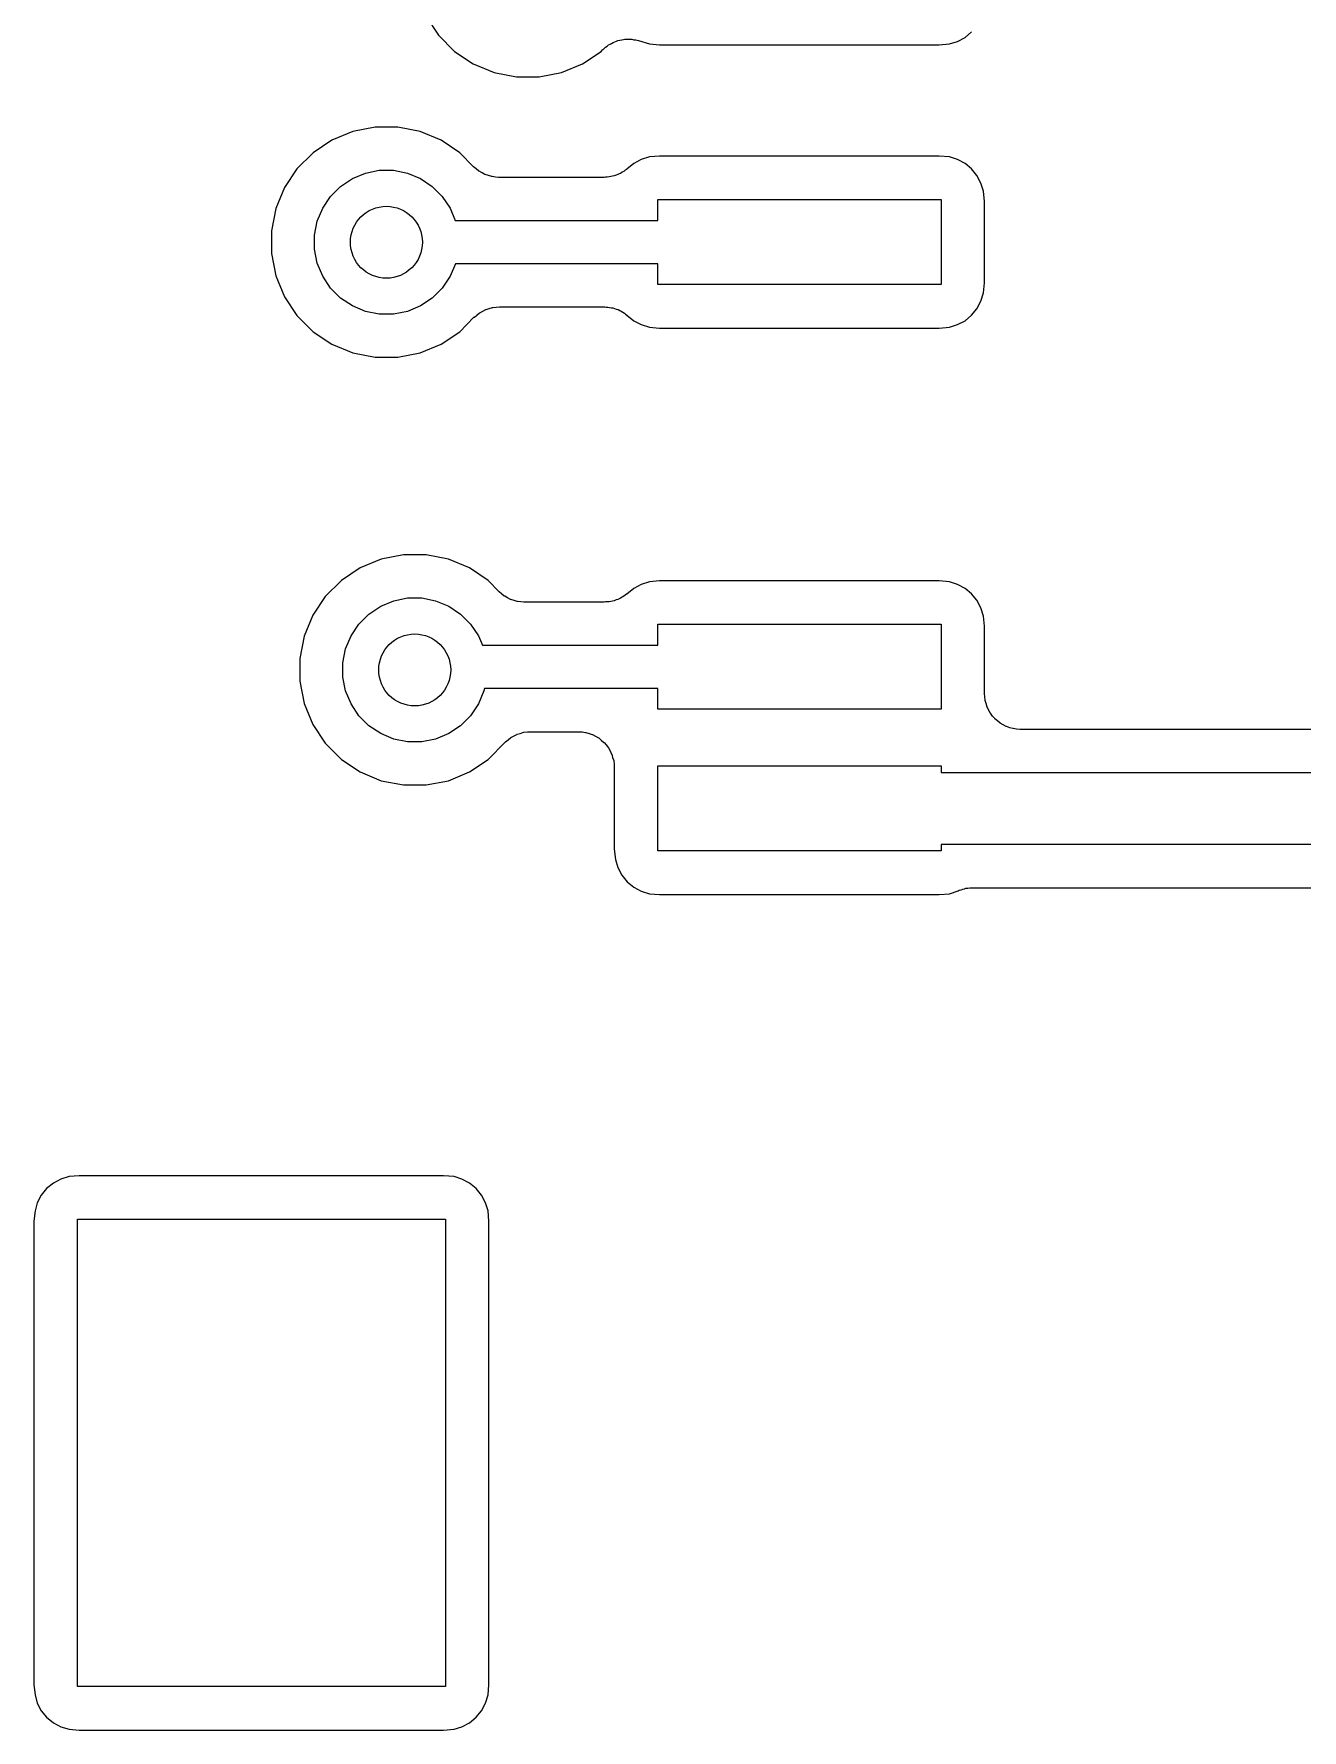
# Model space of a CAD drawing. Extents: x 98.9 to 141.5, y -118.8 to -76.2.
# Drawn here: x 121.04 to 125.52, y -105.99 to -100 of the extents above; entities that cross this region are included whole.
import ezdxf

# ---------------------------------------------------------------- set-up
doc = ezdxf.new("R2010")
doc.units = 0
doc.layers.add('BLACK', color=7, linetype='CONTINUOUS')

msp = doc.modelspace()

# ---------------------------------------------------------------- linework, layer by layer
at = {"layer": 'BLACK', "linetype": 'CONTINUOUS'}
for p, q in [((122.425, -99.9425), (122.469, -100.009)), ((124.329, -100.017), (124.352, -99.9977)), ((122.469, -100.009), (122.526, -100.066)), ((122.526, -100.066), (122.592, -100.11)), ((122.978, -100.11), (123.044, -100.066)), ((123.044, -100.066), (123.05, -100.06)), ((123.05, -100.06), (123.051, -100.059)), ((123.051, -100.059), (123.055, -100.055)), ((123.055, -100.055), (123.059, -100.051)), ((123.059, -100.051), (123.065, -100.048)), ((123.065, -100.048), (123.07, -100.043)), ((123.07, -100.043), (123.075, -100.041)), ((123.075, -100.041), (123.08, -100.038)), ((123.08, -100.038), (123.086, -100.035)), ((123.086, -100.035), (123.092, -100.032)), ((123.092, -100.032), (123.098, -100.03)), ((123.098, -100.03), (123.103, -100.028)), ((123.103, -100.028), (123.11, -100.027)), ((123.11, -100.027), (123.116, -100.025)), ((123.116, -100.025), (123.122, -100.024)), ((123.122, -100.024), (123.127, -100.023)), ((123.127, -100.023), (123.134, -100.023)), ((123.134, -100.023), (123.141, -100.023)), ((123.141, -100.023), (123.146, -100.023)), ((123.146, -100.023), (123.152, -100.023)), ((123.152, -100.023), (123.159, -100.025)), ((123.159, -100.025), (123.166, -100.025)), ((123.166, -100.025), (123.171, -100.027)), ((123.171, -100.027), (123.176, -100.028)), ((123.176, -100.028), (123.214, -100.04)), ((123.214, -100.04), (123.25, -100.043)), ((123.25, -100.043), (124.237, -100.043)), ((124.237, -100.043), (124.274, -100.04)), ((124.274, -100.04), (124.302, -100.031)), ((124.302, -100.031), (124.329, -100.017)), ((122.592, -100.11), (122.666, -100.141)), ((122.904, -100.141), (122.978, -100.11)), ((122.666, -100.141), (122.745, -100.156)), ((122.745, -100.156), (122.825, -100.156)), ((122.825, -100.156), (122.904, -100.141)), ((122.166, -100.349), (122.092, -100.38)), ((122.245, -100.334), (122.166, -100.349)), ((122.325, -100.334), (122.245, -100.334)), ((122.404, -100.349), (122.325, -100.334)), ((122.478, -100.38), (122.404, -100.349)), ((122.026, -100.424), (121.969, -100.481)), ((122.092, -100.38), (122.026, -100.424)), ((122.544, -100.424), (122.478, -100.38)), ((122.593, -100.474), (122.544, -100.424)), ((121.969, -100.481), (121.925, -100.547)), ((122.211, -100.496), (122.26, -100.486)), ((122.26, -100.486), (122.31, -100.486)), ((122.31, -100.486), (122.359, -100.496)), ((122.602, -100.481), (122.593, -100.474)), ((122.611, -100.489), (122.602, -100.481)), ((123.128, -100.486), (123.124, -100.49)), ((123.133, -100.483), (123.128, -100.486)), ((123.134, -100.482), (123.133, -100.483)), ((123.159, -100.462), (123.134, -100.482)), ((123.185, -100.448), (123.159, -100.462)), ((123.214, -100.439), (123.185, -100.448)), ((123.25, -100.436), (123.214, -100.439)), ((124.237, -100.436), (123.25, -100.436)), ((124.274, -100.439), (124.237, -100.436)), ((124.302, -100.448), (124.274, -100.439)), ((124.329, -100.462), (124.302, -100.448)), ((124.352, -100.481), (124.329, -100.462)), ((124.371, -100.504), (124.352, -100.481)), ((122.088, -100.578), (122.123, -100.543)), ((122.123, -100.543), (122.165, -100.515)), ((122.165, -100.515), (122.211, -100.496)), ((122.359, -100.496), (122.405, -100.515)), ((122.405, -100.515), (122.447, -100.543)), ((122.447, -100.543), (122.482, -100.578)), ((122.612, -100.489), (122.611, -100.489)), ((122.613, -100.489), (122.612, -100.489)), ((122.623, -100.495), (122.613, -100.489)), ((122.633, -100.501), (122.623, -100.495)), ((122.634, -100.501), (122.633, -100.501)), ((122.646, -100.504), (122.634, -100.501)), ((122.634, -100.501), (122.634, -100.501)), ((122.657, -100.508), (122.646, -100.504)), ((122.658, -100.508), (122.657, -100.508)), ((122.657, -100.508), (122.657, -100.508)), ((122.67, -100.51), (122.658, -100.508)), ((122.681, -100.511), (122.67, -100.51)), ((122.683, -100.511), (122.681, -100.511)), ((123.054, -100.511), (122.683, -100.511)), ((122.683, -100.511), (122.683, -100.511)), ((122.683, -100.511), (122.683, -100.511)), ((122.683, -100.511), (122.683, -100.511)), ((123.059, -100.51), (123.054, -100.511)), ((123.065, -100.51), (123.059, -100.51)), ((123.072, -100.509), (123.065, -100.51)), ((123.078, -100.508), (123.072, -100.509)), ((123.084, -100.507), (123.078, -100.508)), ((123.089, -100.506), (123.084, -100.507)), ((123.096, -100.503), (123.089, -100.506)), ((123.102, -100.501), (123.096, -100.503)), ((123.107, -100.499), (123.102, -100.501)), ((123.112, -100.497), (123.107, -100.499)), ((123.118, -100.493), (123.112, -100.497)), ((123.124, -100.49), (123.118, -100.493)), ((124.385, -100.531), (124.371, -100.504)), ((124.394, -100.56), (124.385, -100.531)), ((121.925, -100.547), (121.894, -100.621)), ((122.06, -100.62), (122.088, -100.578)), ((122.482, -100.578), (122.51, -100.62)), ((123.244, -100.663), (123.244, -100.589)), ((123.244, -100.589), (124.244, -100.589)), ((124.244, -100.589), (124.244, -100.889)), ((124.397, -100.596), (124.394, -100.56)), ((124.397, -100.883), (124.397, -100.596)), ((121.894, -100.621), (121.879, -100.7)), ((122.031, -100.715), (122.041, -100.666)), ((122.041, -100.666), (122.06, -100.62)), ((122.51, -100.62), (122.528, -100.663)), ((122.528, -100.663), (123.244, -100.663)), ((121.879, -100.7), (121.879, -100.78)), ((122.031, -100.765), (122.031, -100.715)), ((121.879, -100.78), (121.894, -100.859)), ((122.041, -100.814), (122.031, -100.765)), ((122.06, -100.86), (122.041, -100.814)), ((122.529, -100.816), (122.51, -100.86)), ((123.244, -100.816), (122.529, -100.816)), ((123.244, -100.889), (123.244, -100.816)), ((121.894, -100.859), (121.925, -100.933)), ((122.088, -100.902), (122.06, -100.86)), ((122.123, -100.937), (122.088, -100.902)), ((122.482, -100.902), (122.447, -100.937)), ((122.51, -100.86), (122.482, -100.902)), ((124.244, -100.889), (123.244, -100.889)), ((124.394, -100.919), (124.397, -100.883)), ((121.925, -100.933), (121.969, -100.999)), ((122.165, -100.965), (122.123, -100.937)), ((122.211, -100.984), (122.165, -100.965)), ((122.405, -100.965), (122.359, -100.984)), ((122.447, -100.937), (122.405, -100.965)), ((124.371, -100.975), (124.385, -100.948)), ((124.385, -100.948), (124.394, -100.919)), ((121.969, -100.999), (122.026, -101.056)), ((122.26, -100.994), (122.211, -100.984)), ((122.31, -100.994), (122.26, -100.994)), ((122.359, -100.984), (122.31, -100.994)), ((122.544, -101.056), (122.594, -101.005)), ((122.594, -101.005), (122.595, -101.005)), ((122.595, -101.005), (122.596, -101.004)), ((122.595, -101.005), (122.595, -101.005)), ((122.595, -101.005), (122.595, -101.005)), ((122.596, -101.004), (122.605, -100.997)), ((122.605, -100.997), (122.614, -100.989)), ((122.614, -100.989), (122.615, -100.989)), ((122.615, -100.989), (122.626, -100.983)), ((122.615, -100.989), (122.615, -100.989)), ((122.626, -100.983), (122.636, -100.978)), ((122.636, -100.978), (122.637, -100.977)), ((122.637, -100.977), (122.648, -100.974)), ((122.637, -100.977), (122.637, -100.977)), ((122.648, -100.974), (122.66, -100.97)), ((122.66, -100.97), (122.66, -100.97)), ((122.66, -100.97), (122.661, -100.97)), ((122.661, -100.97), (122.673, -100.969)), ((122.673, -100.969), (122.684, -100.968)), ((122.684, -100.968), (123.054, -100.968)), ((123.054, -100.968), (123.056, -100.968)), ((123.056, -100.968), (123.061, -100.969)), ((123.061, -100.969), (123.067, -100.969)), ((123.067, -100.969), (123.073, -100.97)), ((123.073, -100.97), (123.08, -100.971)), ((123.08, -100.971), (123.085, -100.972)), ((123.085, -100.972), (123.091, -100.974)), ((123.091, -100.974), (123.097, -100.976)), ((123.097, -100.976), (123.104, -100.978)), ((123.104, -100.978), (123.109, -100.981)), ((123.109, -100.981), (123.114, -100.983)), ((123.114, -100.983), (123.12, -100.987)), ((123.12, -100.987), (123.126, -100.99)), ((123.126, -100.99), (123.13, -100.994)), ((123.13, -100.994), (123.134, -100.997)), ((123.134, -100.997), (123.159, -101.017)), ((123.159, -101.017), (123.185, -101.031)), ((124.302, -101.031), (124.329, -101.017)), ((124.329, -101.017), (124.352, -100.998)), ((124.352, -100.998), (124.371, -100.975)), ((122.026, -101.056), (122.092, -101.1)), ((122.478, -101.1), (122.544, -101.056)), ((123.185, -101.031), (123.214, -101.04)), ((123.214, -101.04), (123.25, -101.043)), ((123.25, -101.043), (124.237, -101.043)), ((124.237, -101.043), (124.274, -101.04)), ((124.274, -101.04), (124.302, -101.031)), ((122.092, -101.1), (122.166, -101.131)), ((122.166, -101.131), (122.245, -101.146)), ((122.325, -101.146), (122.404, -101.131)), ((122.404, -101.131), (122.478, -101.1)), ((122.245, -101.146), (122.325, -101.146)), ((122.266, -101.859), (122.192, -101.89)), ((122.345, -101.844), (122.266, -101.859)), ((122.425, -101.844), (122.345, -101.844)), ((122.504, -101.859), (122.425, -101.844)), ((122.578, -101.89), (122.504, -101.859)), ((122.192, -101.89), (122.126, -101.934)), ((122.644, -101.934), (122.578, -101.89)), ((122.126, -101.934), (122.069, -101.991)), ((122.683, -101.974), (122.644, -101.934)), ((122.692, -101.981), (122.683, -101.974)), ((122.701, -101.989), (122.692, -101.981)), ((123.133, -101.983), (123.128, -101.986)), ((123.134, -101.982), (123.133, -101.983)), ((123.159, -101.962), (123.134, -101.982)), ((123.185, -101.948), (123.159, -101.962)), ((123.214, -101.939), (123.185, -101.948)), ((123.25, -101.936), (123.214, -101.939)), ((124.237, -101.936), (123.25, -101.936)), ((124.274, -101.939), (124.237, -101.936)), ((124.302, -101.948), (124.274, -101.939)), ((124.329, -101.962), (124.302, -101.948)), ((124.352, -101.981), (124.329, -101.962)), ((124.371, -102.004), (124.352, -101.981)), ((122.069, -101.991), (122.025, -102.057)), ((122.223, -102.053), (122.265, -102.025)), ((122.265, -102.025), (122.311, -102.006)), ((122.311, -102.006), (122.36, -101.996)), ((122.36, -101.996), (122.41, -101.996)), ((122.41, -101.996), (122.459, -102.006)), ((122.459, -102.006), (122.505, -102.025)), ((122.505, -102.025), (122.547, -102.053)), ((122.702, -101.989), (122.701, -101.989)), ((122.703, -101.989), (122.702, -101.989)), ((122.713, -101.995), (122.703, -101.989)), ((122.723, -102.001), (122.713, -101.995)), ((122.724, -102.001), (122.723, -102.001)), ((122.736, -102.005), (122.724, -102.001)), ((122.724, -102.001), (122.724, -102.001)), ((122.747, -102.008), (122.736, -102.005)), ((122.748, -102.008), (122.747, -102.008)), ((122.747, -102.008), (122.747, -102.008)), ((122.76, -102.01), (122.748, -102.008)), ((122.771, -102.011), (122.76, -102.01)), ((122.773, -102.011), (122.771, -102.011)), ((123.054, -102.011), (122.773, -102.011)), ((122.773, -102.011), (122.773, -102.011)), ((122.773, -102.011), (122.773, -102.011)), ((122.773, -102.011), (122.773, -102.011)), ((123.059, -102.01), (123.054, -102.011)), ((123.065, -102.01), (123.059, -102.01)), ((123.072, -102.009), (123.065, -102.01)), ((123.078, -102.008), (123.072, -102.009)), ((123.084, -102.007), (123.078, -102.008)), ((123.089, -102.006), (123.084, -102.007)), ((123.096, -102.003), (123.089, -102.006)), ((123.102, -102.001), (123.096, -102.003)), ((123.107, -101.999), (123.102, -102.001)), ((123.112, -101.997), (123.107, -101.999)), ((123.118, -101.993), (123.112, -101.997)), ((123.124, -101.99), (123.118, -101.993)), ((123.128, -101.986), (123.124, -101.99)), ((124.385, -102.031), (124.371, -102.004)), ((124.394, -102.06), (124.385, -102.031)), ((122.025, -102.057), (121.994, -102.131)), ((122.16, -102.13), (122.188, -102.088)), ((122.188, -102.088), (122.223, -102.053)), ((122.547, -102.053), (122.582, -102.088)), ((122.582, -102.088), (122.61, -102.13)), ((123.244, -102.163), (123.244, -102.089)), ((123.244, -102.089), (124.244, -102.089)), ((124.244, -102.089), (124.244, -102.389)), ((124.397, -102.096), (124.394, -102.06)), ((124.397, -102.333), (124.397, -102.096)), ((121.994, -102.131), (121.979, -102.21)), ((122.141, -102.176), (122.16, -102.13)), ((122.61, -102.13), (122.624, -102.163)), ((122.624, -102.163), (123.244, -102.163)), ((121.979, -102.21), (121.979, -102.29)), ((122.131, -102.225), (122.141, -102.176)), ((122.131, -102.275), (122.131, -102.225)), ((122.141, -102.324), (122.131, -102.275)), ((121.979, -102.29), (121.994, -102.369)), ((122.16, -102.37), (122.141, -102.324)), ((122.629, -102.324), (122.61, -102.37)), ((122.631, -102.316), (122.629, -102.324)), ((123.244, -102.316), (122.631, -102.316)), ((123.244, -102.389), (123.244, -102.316)), ((124.399, -102.345), (124.397, -102.333)), ((121.994, -102.369), (122.025, -102.443)), ((122.188, -102.412), (122.16, -102.37)), ((122.61, -102.37), (122.582, -102.412)), ((124.244, -102.389), (123.244, -102.389)), ((124.4, -102.357), (124.399, -102.345)), ((124.4, -102.358), (124.4, -102.357)), ((124.4, -102.357), (124.4, -102.357)), ((124.403, -102.369), (124.4, -102.358)), ((124.407, -102.381), (124.403, -102.369)), ((124.413, -102.392), (124.407, -102.381)), ((124.407, -102.381), (124.407, -102.381)), ((124.407, -102.381), (124.407, -102.381)), ((124.418, -102.403), (124.413, -102.392)), ((124.419, -102.403), (124.418, -102.403)), ((124.418, -102.403), (124.418, -102.403)), ((124.426, -102.413), (124.419, -102.403)), ((122.025, -102.443), (122.069, -102.509)), ((122.223, -102.447), (122.188, -102.412)), ((122.265, -102.475), (122.223, -102.447)), ((122.547, -102.447), (122.505, -102.475)), ((122.582, -102.412), (122.547, -102.447)), ((124.434, -102.422), (124.426, -102.413)), ((124.434, -102.423), (124.434, -102.422)), ((124.434, -102.422), (124.434, -102.422)), ((124.444, -102.43), (124.434, -102.423)), ((124.453, -102.438), (124.444, -102.43)), ((124.464, -102.444), (124.453, -102.438)), ((124.453, -102.438), (124.453, -102.438)), ((124.453, -102.438), (124.453, -102.438)), ((124.474, -102.45), (124.464, -102.444)), ((124.475, -102.45), (124.474, -102.45)), ((124.487, -102.454), (124.475, -102.45)), ((124.475, -102.45), (124.475, -102.45)), ((124.498, -102.457), (124.487, -102.454)), ((124.499, -102.457), (124.498, -102.457)), ((124.498, -102.457), (124.498, -102.457)), ((124.511, -102.459), (124.499, -102.457)), ((124.523, -102.46), (124.511, -102.459)), ((124.524, -102.46), (124.523, -102.46)), ((125.804, -102.46), (124.524, -102.46)), ((124.524, -102.46), (124.524, -102.46)), ((124.524, -102.46), (124.524, -102.46)), ((124.524, -102.46), (124.524, -102.46)), ((122.069, -102.509), (122.126, -102.566)), ((122.311, -102.494), (122.265, -102.475)), ((122.36, -102.504), (122.311, -102.494)), ((122.41, -102.504), (122.36, -102.504)), ((122.459, -102.494), (122.41, -102.504)), ((122.505, -102.475), (122.459, -102.494)), ((122.644, -102.566), (122.704, -102.505)), ((122.704, -102.505), (122.705, -102.505)), ((122.705, -102.505), (122.706, -102.504)), ((122.705, -102.505), (122.705, -102.505)), ((122.705, -102.505), (122.705, -102.505)), ((122.706, -102.504), (122.715, -102.497)), ((122.715, -102.497), (122.724, -102.489)), ((122.724, -102.489), (122.725, -102.489)), ((122.725, -102.489), (122.736, -102.483)), ((122.725, -102.489), (122.725, -102.489)), ((122.736, -102.483), (122.746, -102.478)), ((122.746, -102.478), (122.747, -102.477)), ((122.747, -102.477), (122.758, -102.474)), ((122.747, -102.477), (122.747, -102.477)), ((122.758, -102.474), (122.77, -102.47)), ((122.77, -102.47), (122.77, -102.47)), ((122.77, -102.47), (122.771, -102.47)), ((122.771, -102.47), (122.783, -102.469)), ((122.783, -102.469), (122.794, -102.468)), ((122.794, -102.468), (122.963, -102.468)), ((122.963, -102.468), (122.964, -102.468)), ((122.964, -102.468), (122.964, -102.468)), ((122.964, -102.468), (122.964, -102.468)), ((122.964, -102.468), (122.965, -102.468)), ((122.965, -102.468), (122.977, -102.469)), ((122.977, -102.469), (122.988, -102.471)), ((122.988, -102.471), (122.989, -102.471)), ((122.989, -102.471), (122.989, -102.471)), ((122.989, -102.471), (123.001, -102.474)), ((123.001, -102.474), (123.012, -102.478)), ((123.012, -102.478), (123.013, -102.478)), ((123.013, -102.478), (123.013, -102.478)), ((123.013, -102.478), (123.023, -102.484)), ((123.023, -102.484), (123.034, -102.49)), ((123.034, -102.49), (123.034, -102.49)), ((123.034, -102.49), (123.035, -102.49)), ((123.035, -102.49), (123.044, -102.498)), ((123.044, -102.498), (123.053, -102.506)), ((123.053, -102.506), (123.053, -102.506)), ((123.053, -102.506), (123.054, -102.506)), ((123.054, -102.506), (123.061, -102.515)), ((123.061, -102.515), (123.069, -102.525)), ((122.126, -102.566), (122.192, -102.61)), ((122.578, -102.61), (122.644, -102.566)), ((123.069, -102.525), (123.069, -102.525)), ((123.069, -102.525), (123.069, -102.525)), ((123.069, -102.525), (123.075, -102.536)), ((123.075, -102.536), (123.08, -102.547)), ((123.08, -102.547), (123.08, -102.547)), ((123.08, -102.547), (123.081, -102.547)), ((123.081, -102.547), (123.084, -102.559)), ((123.084, -102.559), (123.088, -102.57)), ((123.088, -102.57), (123.088, -102.571)), ((123.088, -102.571), (123.088, -102.571)), ((123.088, -102.571), (123.089, -102.583)), ((123.089, -102.583), (123.09, -102.595)), ((122.192, -102.61), (122.266, -102.641)), ((122.266, -102.641), (122.345, -102.656)), ((122.425, -102.656), (122.504, -102.641)), ((122.504, -102.641), (122.578, -102.61)), ((123.09, -102.595), (123.09, -102.883)), ((123.244, -102.889), (123.244, -102.589)), ((123.244, -102.589), (124.244, -102.589)), ((124.244, -102.589), (124.244, -102.612)), ((124.244, -102.612), (125.818, -102.612)), ((122.345, -102.656), (122.425, -102.656)), ((125.772, -102.866), (124.244, -102.866)), ((124.244, -102.866), (124.244, -102.889)), ((123.09, -102.883), (123.094, -102.919)), ((123.094, -102.919), (123.102, -102.948)), ((124.244, -102.889), (123.244, -102.889)), ((123.102, -102.948), (123.116, -102.975)), ((123.116, -102.975), (123.135, -102.998)), ((123.135, -102.998), (123.159, -103.017)), ((123.159, -103.017), (123.185, -103.031)), ((123.185, -103.031), (123.214, -103.04)), ((123.214, -103.04), (123.25, -103.043)), ((123.25, -103.043), (124.237, -103.043)), ((124.237, -103.043), (124.274, -103.04)), ((124.274, -103.04), (124.305, -103.03)), ((124.305, -103.03), (124.308, -103.028)), ((124.308, -103.028), (124.315, -103.026)), ((124.315, -103.026), (124.321, -103.024)), ((124.321, -103.024), (124.327, -103.023)), ((124.327, -103.023), (124.332, -103.021)), ((124.332, -103.021), (124.339, -103.021)), ((124.339, -103.021), (124.346, -103.019)), ((124.346, -103.019), (124.351, -103.019)), ((124.351, -103.019), (124.357, -103.019)), ((124.357, -103.019), (125.656, -103.019)), ((121.109, -104.062), (121.085, -104.081)), ((121.135, -104.048), (121.109, -104.062)), ((121.164, -104.039), (121.135, -104.048)), ((121.2, -104.036), (121.164, -104.039)), ((122.487, -104.036), (121.2, -104.036)), ((122.524, -104.039), (122.487, -104.036)), ((122.552, -104.048), (122.524, -104.039)), ((122.579, -104.062), (122.552, -104.048)), ((122.602, -104.081), (122.579, -104.062)), ((121.052, -104.131), (121.044, -104.16)), ((121.066, -104.104), (121.052, -104.131)), ((121.085, -104.081), (121.066, -104.104)), ((122.621, -104.104), (122.602, -104.081)), ((122.635, -104.131), (122.621, -104.104)), ((122.644, -104.16), (122.635, -104.131)), ((121.044, -104.16), (121.04, -104.196)), ((121.04, -104.196), (121.04, -105.833)), ((121.194, -105.839), (121.194, -104.189)), ((121.194, -104.189), (122.494, -104.189)), ((122.494, -104.189), (122.494, -105.839)), ((122.647, -104.196), (122.644, -104.16)), ((122.647, -105.833), (122.647, -104.196)), ((121.04, -105.833), (121.044, -105.869)), ((121.044, -105.869), (121.052, -105.898)), ((122.494, -105.839), (121.194, -105.839)), ((122.635, -105.898), (122.644, -105.869)), ((122.644, -105.869), (122.647, -105.833)), ((121.052, -105.898), (121.066, -105.925)), ((121.066, -105.925), (121.085, -105.948)), ((122.602, -105.948), (122.621, -105.925)), ((122.621, -105.925), (122.635, -105.898)), ((121.085, -105.948), (121.109, -105.967)), ((121.109, -105.967), (121.135, -105.981)), ((121.135, -105.981), (121.164, -105.99)), ((121.164, -105.99), (121.2, -105.993)), ((121.2, -105.993), (122.487, -105.993)), ((122.487, -105.993), (122.524, -105.99)), ((122.524, -105.99), (122.552, -105.981)), ((122.552, -105.981), (122.579, -105.967)), ((122.579, -105.967), (122.602, -105.948))]:
    msp.add_line(p, q, dxfattribs=at)
at = {"layer": 'BLACK'}
for centre in [(122.285, -100.74), (122.385, -102.25)]:
    msp.add_circle(centre, 0.127, dxfattribs=at)

doc.saveas('drawing.dxf')
